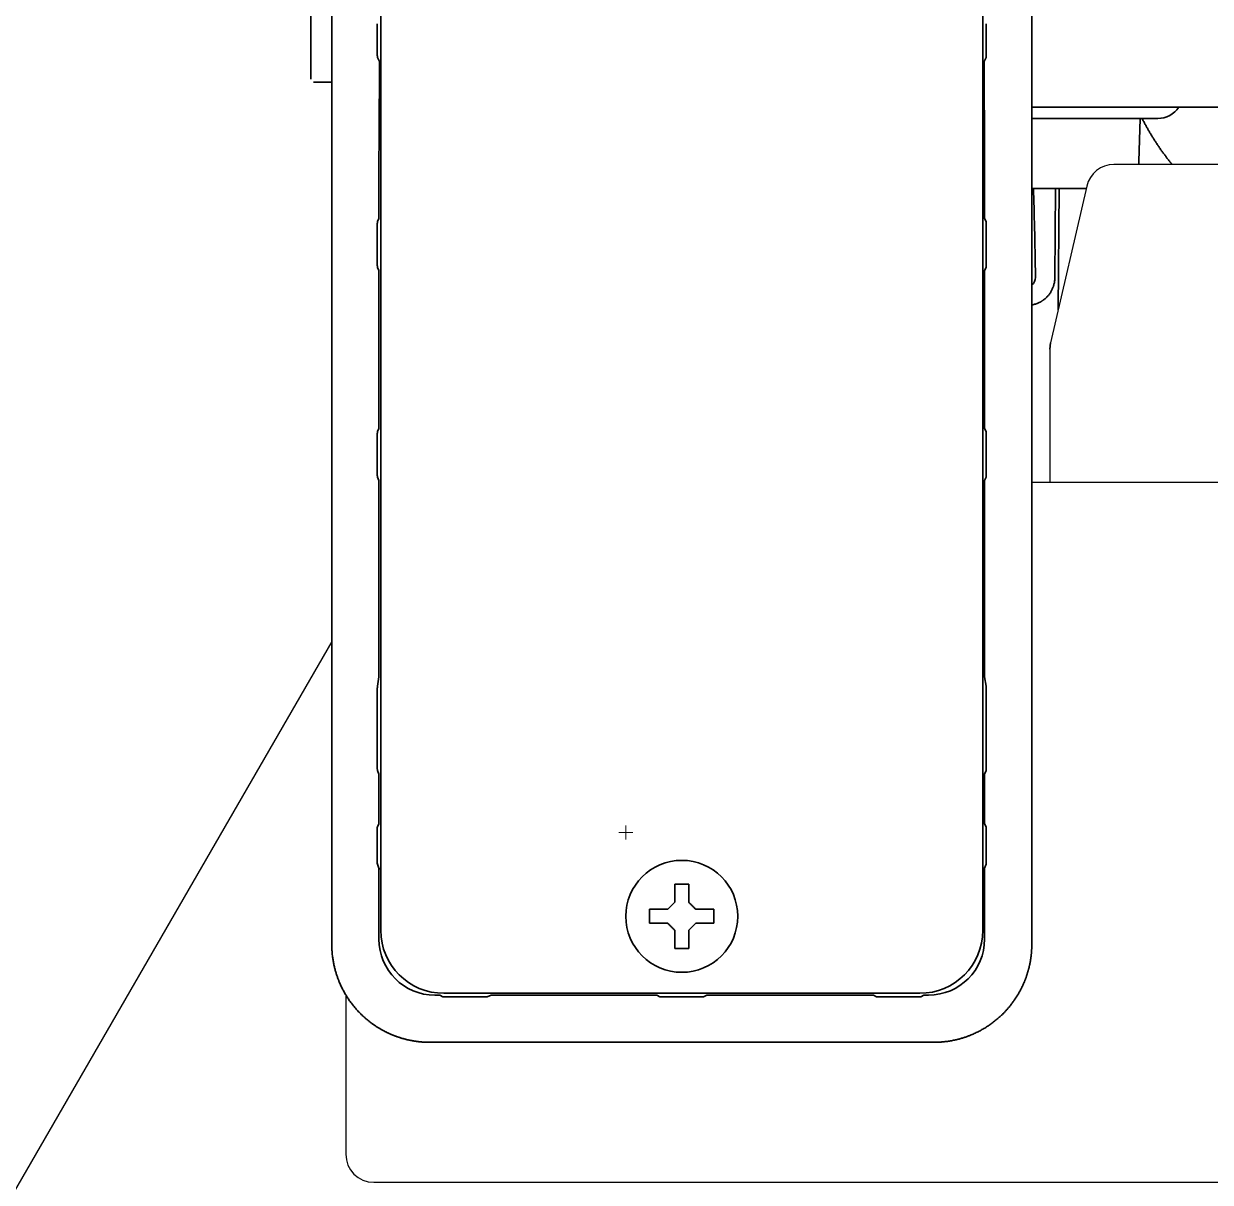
# Model space of a CAD drawing. Extents: x 5987 to 10491, y -672 to 3708.
# Drawn here: x 8351.1 to 8435.8, y 55 to 137.8 of the extents above; entities that cross this region are included whole.
import ezdxf

# ---------------------------------------------------------------- set-up
doc = ezdxf.new("R2010")
doc.units = 0
doc.header["$LTSCALE"] = 5
doc.layers.get('0').update_dxf_attribs({"linetype": 'CONTINUOUS', "lineweight": 0})
doc.layers.add('1', color=7, linetype='CONTINUOUS', true_color=0xffffff)
doc.layers.add('GEOM', color=7, linetype='CONTINUOUS')

msp = doc.modelspace()

# ---------------------------------------------------------------- linework, layer by layer
for p, q in [((8394.073, 80.526), (8394.073, 79.526)), ((8393.573, 80.026), (8394.573, 80.026))]:
    msp.add_line(p, q)
at = {"layer": '1', "color": 7, "linetype": 'Continuous', "lineweight": 35}
for p, q in [((8371.573, 969.026), (8371.573, 133.826)), ((8373.073, 132.855), (8373.073, 213.027)), ((8423.073, 132.854), (8423.073, 213.029)), ((8376.573, 212.027), (8376.573, 73.025)), ((8419.573, 73.025), (8419.573, 212.027)), ((8376.323, 137.796), (8376.323, 136.256)), ((8419.823, 136.256), (8419.823, 137.796)), ((8376.476, 135.096), (8376.327, 135.392)), ((8419.819, 135.392), (8419.67, 135.096)), ((8371.773, 133.626), (8373.073, 133.626)), ((8373.073, 128.889), (8373.073, 132.855)), ((8423.073, 132.854), (8423.073, 128.889)), ((8376.457, 130.965), (8376.462, 131.451)), ((8419.684, 131.451), (8419.688, 130.965)), ((9230.573, 131.826), (8423.081, 131.826)), ((8425.073, 131.026), (8423.073, 131.026)), ((8432.073, 131.026), (8425.073, 131.026)), ((8430.716, 127.956), (8430.823, 131.026)), ((8373.073, 72.023), (8373.073, 128.82)), ((8423.073, 128.82), (8423.073, 72.025)), ((8376.441, 123.887), (8376.441, 126.369)), ((8419.705, 126.369), (8419.705, 123.887)), ((8423.72, 126.026), (8423.073, 126.026)), ((8426.955, 126.026), (8423.72, 126.026)), ((8424.775, 126.026), (8424.719, 119.652)), ((8424.954, 117.352), (8425.029, 126.025)), ((8376.327, 123.66), (8376.441, 123.887)), ((8419.705, 123.887), (8419.819, 123.66)), ((8376.323, 122.796), (8376.323, 121.256)), ((8419.823, 121.256), (8419.823, 122.796)), ((8376.441, 120.165), (8376.327, 120.392)), ((8419.819, 120.392), (8419.705, 120.165)), ((8376.441, 108.887), (8376.441, 120.165)), ((8419.705, 120.165), (8419.705, 108.887)), ((8376.327, 108.66), (8376.441, 108.887)), ((8419.705, 108.887), (8419.819, 108.66)), ((8376.323, 107.796), (8376.323, 106.256)), ((8419.823, 106.256), (8419.823, 107.796)), ((8376.441, 105.165), (8376.327, 105.392)), ((8376.441, 91.126), (8376.441, 105.165)), ((8419.819, 105.392), (8419.705, 105.165)), ((8419.705, 105.165), (8419.705, 91.126)), ((8376.327, 90.476), (8376.441, 91.126)), ((8419.705, 91.126), (8419.819, 90.476)), ((8376.323, 89.611), (8376.323, 86.249)), ((8419.823, 86.249), (8419.823, 89.611)), ((8419.822, 86.013), (8419.819, 84.441)), ((8376.445, 84.174), (8376.327, 84.446)), ((8376.445, 84.174), (8376.445, 80.638)), ((8419.819, 84.441), (8419.701, 84.174)), ((8419.701, 80.638), (8419.701, 84.174)), ((8376.327, 80.43), (8376.445, 80.638)), ((8419.701, 80.638), (8419.819, 80.43)), ((8376.321, 78.551), (8376.321, 79.634)), ((8419.825, 79.634), (8419.825, 78.551)), ((8376.441, 77.468), (8376.327, 77.751)), ((8376.573, 77.373), (8376.441, 77.468)), ((8376.441, 72.394), (8376.441, 77.468)), ((8419.819, 77.751), (8419.701, 77.457)), ((8419.701, 72.398), (8419.701, 77.457)), ((8395.773, 74.026), (8395.773, 74.526)), ((8395.773, 73.526), (8395.773, 74.026)), ((8400.373, 74.526), (8400.373, 74.026)), ((8400.373, 74.026), (8400.373, 73.526)), ((8380.799, 68.394), (8380.441, 68.394)), ((8381.001, 68.28), (8380.799, 68.394)), ((8381.072, 68.526), (8415.074, 68.526)), ((8381.865, 68.276), (8383.31, 68.276)), ((8384.45, 68.394), (8384.174, 68.28)), ((8396.288, 68.394), (8384.45, 68.394)), ((8396.515, 68.28), (8396.288, 68.394)), ((8398.832, 68.274), (8397.314, 68.274)), ((8399.858, 68.394), (8399.631, 68.28)), ((8399.858, 68.394), (8411.77, 68.394)), ((8411.77, 68.394), (8411.972, 68.28)), ((8412.836, 68.276), (8414.281, 68.276)), ((8415.354, 68.398), (8415.145, 68.28)), ((8415.354, 68.398), (8415.701, 68.398)), ((8380.072, 65.026), (8416.077, 65.026))]:
    msp.add_line(p, q, dxfattribs=at)
msp.add_circle((8398.073, 74.026), 4, dxfattribs=at)
for centre, radius, start, end in [((8432.073, 132.826), 1.8, 270, 326.25013), ((8428.717, 128.026), 2, 351.80116, 358)]:
    msp.add_arc(centre, radius, start, end, dxfattribs=at)
for centre, major_axis, ratio, start_param, end_param in [((8376.428, 135.34), (0, 5.5), 0.008727, 3.926991, 4.667983), ((8419.718, 135.34), (0, 5.5), 0.008727, 1.615202, 2.356194), ((8376.498, 126.369), (0, 6.5), 0.008727, 0.785398, 1.570796), ((8419.648, 126.369), (0, 6.5), 0.008727, 4.712389, 5.497787), ((8372.405, 128.82), (0.026, 2), 0.333454, 4.734205, 4.751643), ((8372.406, 128.82), (0, 2), 0.333444, 4.712388, 4.729834), ((8423.74, 128.82), (-0.026, 2), 0.333401, 1.531547, 1.548987), ((8423.74, 128.82), (0, 2), 0.333484, 1.553351, 1.570796), ((8420.821, -97.905), (1.998, 228.931), 0.008731, 5.966889, 6.073879), ((8422.72, 119.653), (-0.622, 0), 0.999962, 2.17503, 3.159537), ((8376.327, 85.575), (0, 1), 0.004363, 1.117864, 2.575328), ((8376.327, 86.248), (0, 0.532), 0.008201, 1.567811, 2.028301), ((8419.819, 86.248), (0, 0.532), 0.008201, 4.254884, 4.715374), ((8376.327, 79.632), (0, 0.798), 0.008201, 0.014468, 1.567811), ((8419.819, 79.632), (0, 0.798), 0.008201, 4.715374, 6.268717), ((8376.327, 78.549), (0, 0.798), 0.008201, 1.567811, 3.121154), ((8419.819, 78.549), (0, 0.798), 0.008201, 3.162031, 4.715374), ((8376.946, 77.376), (-0.505, 0.092), 0.008941, 0.010307, 0.018986), ((8381.074, 73.027), (-3.183, -3.183), 0.999695, 5.497939, 7.068431), ((8380.441, 72.394), (2.829, 2.829), 0.999943, 2.356233, 3.926953), ((8415.701, 72.398), (2.829, -2.829), 0.999924, 5.497825, 7.068545), ((8397.314, 68.28), (0.799, 0), 0.008727, 3.159046, 4.712389), ((8398.832, 68.28), (0.799, 0), 0.008727, 4.712389, 6.265732)]:
    msp.add_ellipse(centre, major_axis=major_axis, ratio=ratio, start_param=start_param, end_param=end_param, dxfattribs=at)
at = {"layer": '1', "color": 7, "linetype": 'Continuous', "lineweight": 35, "extrusion": (0, -1.17146e-15, -1)}
msp.add_ellipse((8415.072, 73.027), major_axis=(3.183, -3.183), ratio=0.999695, start_param=5.497939, end_param=7.068431, dxfattribs=at)
at = {"layer": '1', "color": 7, "linetype": 'Continuous', "lineweight": 35}
for points, knots in [([(8376.327, 135.392), (8376.327, 135.4), (8376.327, 135.408), (8376.327, 135.423), (8376.327, 135.445), (8376.326, 135.499), (8376.326, 135.545), (8376.325, 135.608), (8376.325, 135.641), (8376.325, 135.691), (8376.325, 135.708), (8376.325, 135.743), (8376.324, 135.76), (8376.324, 135.813), (8376.324, 135.85), (8376.324, 135.926), (8376.323, 135.965), (8376.323, 136.046), (8376.323, 136.087), (8376.323, 136.17), (8376.323, 136.213), (8376.323, 136.256)], [0, 0, 0, 0, 0.03125, 0.03125, 0.0625, 0.125, 0.25, 0.25, 0.375, 0.375, 0.4375, 0.4375, 0.5, 0.5, 0.625, 0.625, 0.75, 0.75, 0.875, 0.875, 1, 1, 1, 1]), ([(8419.823, 136.256), (8419.823, 136.213), (8419.823, 136.17), (8419.823, 136.087), (8419.823, 136.046), (8419.822, 135.965), (8419.822, 135.926), (8419.822, 135.85), (8419.822, 135.813), (8419.821, 135.76), (8419.821, 135.743), (8419.821, 135.708), (8419.821, 135.691), (8419.821, 135.641), (8419.82, 135.608), (8419.82, 135.545), (8419.82, 135.499), (8419.819, 135.445), (8419.819, 135.423), (8419.819, 135.408), (8419.819, 135.4), (8419.819, 135.392)], [0, 0, 0, 0, 0.125, 0.125, 0.25, 0.25, 0.375, 0.375, 0.5, 0.5, 0.5625, 0.5625, 0.625, 0.625, 0.75, 0.75, 0.875, 0.9375, 0.96875, 0.96875, 1, 1, 1, 1]), ([(8376.323, 122.796), (8376.323, 122.839), (8376.323, 122.882), (8376.323, 122.965), (8376.323, 123.007), (8376.323, 123.088), (8376.324, 123.127), (8376.324, 123.202), (8376.324, 123.239), (8376.324, 123.292), (8376.325, 123.31), (8376.325, 123.344), (8376.325, 123.361), (8376.325, 123.411), (8376.325, 123.444), (8376.326, 123.507), (8376.326, 123.554), (8376.327, 123.607), (8376.327, 123.63), (8376.327, 123.645), (8376.327, 123.652), (8376.327, 123.66)], [0, 0, 0, 0, 0.125, 0.125, 0.25, 0.25, 0.375, 0.375, 0.5, 0.5, 0.5625, 0.5625, 0.625, 0.625, 0.75, 0.75, 0.875, 0.9375, 0.96875, 0.96875, 1, 1, 1, 1]), ([(8419.819, 123.66), (8419.819, 123.652), (8419.819, 123.645), (8419.819, 123.63), (8419.819, 123.607), (8419.82, 123.554), (8419.82, 123.507), (8419.82, 123.444), (8419.821, 123.411), (8419.821, 123.361), (8419.821, 123.344), (8419.821, 123.31), (8419.821, 123.292), (8419.822, 123.239), (8419.822, 123.202), (8419.822, 123.127), (8419.822, 123.088), (8419.823, 123.007), (8419.823, 122.965), (8419.823, 122.882), (8419.823, 122.839), (8419.823, 122.796)], [0, 0, 0, 0, 0.03125, 0.03125, 0.0625, 0.125, 0.25, 0.25, 0.375, 0.375, 0.4375, 0.4375, 0.5, 0.5, 0.625, 0.625, 0.75, 0.75, 0.875, 0.875, 1, 1, 1, 1]), ([(8376.327, 120.392), (8376.327, 120.4), (8376.327, 120.408), (8376.327, 120.423), (8376.327, 120.445), (8376.326, 120.499), (8376.326, 120.545), (8376.325, 120.608), (8376.325, 120.641), (8376.325, 120.691), (8376.325, 120.708), (8376.325, 120.743), (8376.324, 120.76), (8376.324, 120.813), (8376.324, 120.85), (8376.324, 120.926), (8376.323, 120.965), (8376.323, 121.046), (8376.323, 121.087), (8376.323, 121.17), (8376.323, 121.213), (8376.323, 121.256)], [0, 0, 0, 0, 0.03125, 0.03125, 0.0625, 0.125, 0.25, 0.25, 0.375, 0.375, 0.4375, 0.4375, 0.5, 0.5, 0.625, 0.625, 0.75, 0.75, 0.875, 0.875, 1, 1, 1, 1]), ([(8419.823, 121.256), (8419.823, 121.213), (8419.823, 121.17), (8419.823, 121.087), (8419.823, 121.046), (8419.822, 120.965), (8419.822, 120.926), (8419.822, 120.85), (8419.822, 120.813), (8419.821, 120.76), (8419.821, 120.743), (8419.821, 120.708), (8419.821, 120.691), (8419.821, 120.641), (8419.82, 120.608), (8419.82, 120.545), (8419.82, 120.499), (8419.819, 120.445), (8419.819, 120.423), (8419.819, 120.408), (8419.819, 120.4), (8419.819, 120.392)], [0, 0, 0, 0, 0.125, 0.125, 0.25, 0.25, 0.375, 0.375, 0.5, 0.5, 0.5625, 0.5625, 0.625, 0.625, 0.75, 0.75, 0.875, 0.9375, 0.96875, 0.96875, 1, 1, 1, 1]), ([(8424.719, 119.652), (8424.719, 119.652), (8424.719, 119.652), (8424.719, 119.652), (8424.719, 119.652), (8424.719, 119.651), (8424.719, 119.651), (8424.719, 119.65), (8424.719, 119.649), (8424.719, 119.647), (8424.719, 119.646), (8424.719, 119.642), (8424.719, 119.64), (8424.719, 119.632), (8424.719, 119.627), (8424.719, 119.612), (8424.718, 119.602), (8424.717, 119.572), (8424.716, 119.552), (8424.712, 119.493), (8424.708, 119.453), (8424.698, 119.374), (8424.692, 119.334), (8424.677, 119.256), (8424.659, 119.178), (8424.637, 119.101), (8424.619, 119.044), (8424.613, 119.025), (8424.6, 118.988), (8424.593, 118.969), (8424.557, 118.876), (8424.492, 118.733), (8424.41, 118.598), (8424.342, 118.5), (8424.319, 118.468), (8424.269, 118.405), (8424.244, 118.374), (8424.165, 118.285), (8424.054, 118.174), (8423.914, 118.063), (8423.832, 118.008), (8423.798, 117.986), (8423.781, 117.975), (8423.73, 117.944), (8423.696, 117.924), (8423.591, 117.868), (8423.448, 117.802), (8423.298, 117.754), (8423.201, 117.729), (8423.182, 117.724), (8423.143, 117.715), (8423.114, 117.709), (8423.085, 117.704), (8423.076, 117.702)], [0, 0, 0, 0, 0.000084, 0.000084, 0.000168, 0.000336, 0.000672, 0.000672, 0.001345, 0.001345, 0.002689, 0.002689, 0.005378, 0.005378, 0.010757, 0.010757, 0.021514, 0.021514, 0.043027, 0.043027, 0.086055, 0.086055, 0.129082, 0.129082, 0.17211, 0.215137, 0.215137, 0.236651, 0.236651, 0.258165, 0.258165, 0.34422, 0.430275, 0.430275, 0.473302, 0.473302, 0.51633, 0.51633, 0.602385, 0.68844, 0.709953, 0.709953, 0.731467, 0.731467, 0.774494, 0.774494, 0.860549, 0.946604, 0.946604, 0.968118, 0.968118, 0.989632, 1, 1, 1, 1]), ([(8376.323, 107.796), (8376.323, 107.839), (8376.323, 107.882), (8376.323, 107.965), (8376.323, 108.007), (8376.323, 108.088), (8376.324, 108.127), (8376.324, 108.202), (8376.324, 108.239), (8376.324, 108.292), (8376.325, 108.31), (8376.325, 108.344), (8376.325, 108.361), (8376.325, 108.411), (8376.325, 108.444), (8376.326, 108.507), (8376.326, 108.554), (8376.327, 108.607), (8376.327, 108.63), (8376.327, 108.645), (8376.327, 108.652), (8376.327, 108.66)], [0, 0, 0, 0, 0.125, 0.125, 0.25, 0.25, 0.375, 0.375, 0.5, 0.5, 0.5625, 0.5625, 0.625, 0.625, 0.75, 0.75, 0.875, 0.9375, 0.96875, 0.96875, 1, 1, 1, 1]), ([(8419.819, 108.66), (8419.819, 108.652), (8419.819, 108.645), (8419.819, 108.63), (8419.819, 108.607), (8419.82, 108.554), (8419.82, 108.507), (8419.82, 108.444), (8419.821, 108.411), (8419.821, 108.361), (8419.821, 108.344), (8419.821, 108.31), (8419.821, 108.292), (8419.822, 108.239), (8419.822, 108.202), (8419.822, 108.127), (8419.822, 108.088), (8419.823, 108.007), (8419.823, 107.965), (8419.823, 107.882), (8419.823, 107.839), (8419.823, 107.796)], [0, 0, 0, 0, 0.03125, 0.03125, 0.0625, 0.125, 0.25, 0.25, 0.375, 0.375, 0.4375, 0.4375, 0.5, 0.5, 0.625, 0.625, 0.75, 0.75, 0.875, 0.875, 1, 1, 1, 1]), ([(8376.327, 105.392), (8376.327, 105.4), (8376.327, 105.408), (8376.327, 105.423), (8376.327, 105.445), (8376.326, 105.499), (8376.326, 105.545), (8376.325, 105.608), (8376.325, 105.641), (8376.325, 105.691), (8376.325, 105.708), (8376.325, 105.743), (8376.324, 105.76), (8376.324, 105.813), (8376.324, 105.85), (8376.324, 105.926), (8376.323, 105.965), (8376.323, 106.046), (8376.323, 106.087), (8376.323, 106.17), (8376.323, 106.213), (8376.323, 106.256)], [0, 0, 0, 0, 0.03125, 0.03125, 0.0625, 0.125, 0.25, 0.25, 0.375, 0.375, 0.4375, 0.4375, 0.5, 0.5, 0.625, 0.625, 0.75, 0.75, 0.875, 0.875, 1, 1, 1, 1]), ([(8419.823, 106.256), (8419.823, 106.213), (8419.823, 106.17), (8419.823, 106.087), (8419.823, 106.046), (8419.822, 105.965), (8419.822, 105.926), (8419.822, 105.85), (8419.822, 105.813), (8419.821, 105.76), (8419.821, 105.743), (8419.821, 105.708), (8419.821, 105.691), (8419.821, 105.641), (8419.82, 105.608), (8419.82, 105.545), (8419.82, 105.499), (8419.819, 105.445), (8419.819, 105.423), (8419.819, 105.408), (8419.819, 105.4), (8419.819, 105.392)], [0, 0, 0, 0, 0.125, 0.125, 0.25, 0.25, 0.375, 0.375, 0.5, 0.5, 0.5625, 0.5625, 0.625, 0.625, 0.75, 0.75, 0.875, 0.9375, 0.96875, 0.96875, 1, 1, 1, 1]), ([(8376.323, 89.611), (8376.323, 89.654), (8376.323, 89.697), (8376.323, 89.78), (8376.323, 89.822), (8376.323, 89.903), (8376.324, 89.942), (8376.324, 90.018), (8376.324, 90.054), (8376.324, 90.107), (8376.325, 90.125), (8376.325, 90.159), (8376.325, 90.176), (8376.325, 90.227), (8376.325, 90.259), (8376.326, 90.323), (8376.326, 90.369), (8376.327, 90.423), (8376.327, 90.445), (8376.327, 90.46), (8376.327, 90.468), (8376.327, 90.476)], [0, 0, 0, 0, 0.125, 0.125, 0.25, 0.25, 0.375, 0.375, 0.5, 0.5, 0.5625, 0.5625, 0.625, 0.625, 0.75, 0.75, 0.875, 0.9375, 0.96875, 0.96875, 1, 1, 1, 1]), ([(8419.819, 90.476), (8419.819, 90.468), (8419.819, 90.46), (8419.819, 90.445), (8419.819, 90.423), (8419.82, 90.369), (8419.82, 90.323), (8419.82, 90.259), (8419.821, 90.227), (8419.821, 90.176), (8419.821, 90.159), (8419.821, 90.125), (8419.821, 90.107), (8419.822, 90.054), (8419.822, 90.018), (8419.822, 89.942), (8419.822, 89.903), (8419.823, 89.822), (8419.823, 89.78), (8419.823, 89.697), (8419.823, 89.654), (8419.823, 89.611)], [0, 0, 0, 0, 0.03125, 0.03125, 0.0625, 0.125, 0.25, 0.25, 0.375, 0.375, 0.4375, 0.4375, 0.5, 0.5, 0.625, 0.625, 0.75, 0.75, 0.875, 0.875, 1, 1, 1, 1]), ([(8376.327, 84.446), (8376.327, 84.446), (8376.327, 84.446), (8376.327, 84.447), (8376.327, 84.447), (8376.327, 84.449), (8376.327, 84.451), (8376.327, 84.455), (8376.327, 84.458), (8376.327, 84.466), (8376.327, 84.472), (8376.327, 84.489), (8376.327, 84.501), (8376.326, 84.536), (8376.326, 84.559), (8376.326, 84.631), (8376.325, 84.68), (8376.325, 84.731)], [0, 0, 0, 0, 0.006838, 0.006838, 0.014658, 0.014658, 0.030298, 0.030298, 0.061579, 0.061579, 0.12414, 0.12414, 0.249263, 0.249263, 0.499509, 0.499509, 1, 1, 1, 1]), ([(8398.573, 76.326), (8398.573, 76.123), (8398.573, 75.913), (8398.573, 75.588), (8398.573, 75.478), (8398.573, 75.255), (8398.573, 75.141), (8398.573, 75.026)], [0, 0, 0, 0, 0.5, 0.5, 0.75, 0.75, 1, 1, 1, 1]), ([(8395.773, 74.526), (8395.976, 74.526), (8396.186, 74.526), (8396.511, 74.526), (8396.621, 74.526), (8396.844, 74.526), (8396.958, 74.526), (8397.073, 74.526)], [0, 0, 0, 0, 0.5, 0.5, 0.75, 0.75, 1, 1, 1, 1]), ([(8397.573, 71.726), (8397.573, 71.929), (8397.573, 72.139), (8397.573, 72.464), (8397.573, 72.574), (8397.573, 72.797), (8397.573, 72.911), (8397.573, 73.026)], [0, 0, 0, 0, 0.5, 0.5, 0.75, 0.75, 1, 1, 1, 1]), ([(8400.373, 73.526), (8400.17, 73.526), (8399.96, 73.526), (8399.635, 73.526), (8399.525, 73.526), (8399.302, 73.526), (8399.188, 73.526), (8399.073, 73.526)], [0, 0, 0, 0, 0.5, 0.5, 0.75, 0.75, 1, 1, 1, 1]), ([(8373.073, 72.022), (8373.073, 72.022), (8373.073, 72.022), (8373.073, 72.021), (8373.073, 72.021), (8373.073, 72.02), (8373.073, 72.02), (8373.073, 72.019), (8373.073, 72.018), (8373.073, 72.017), (8373.073, 72.015), (8373.073, 72.014), (8373.073, 72.012), (8373.073, 72.01), (8373.073, 72.008), (8373.073, 72.006), (8373.073, 72.004), (8373.073, 72.001), (8373.073, 71.999), (8373.073, 71.996), (8373.073, 71.993), (8373.073, 71.99), (8373.073, 71.987), (8373.073, 71.983), (8373.073, 71.98), (8373.073, 71.976), (8373.073, 71.972), (8373.073, 71.968), (8373.073, 71.964), (8373.073, 71.959), (8373.073, 71.955), (8373.073, 71.95), (8373.073, 71.945), (8373.073, 71.94), (8373.074, 71.935), (8373.074, 71.93), (8373.074, 71.925), (8373.074, 71.919), (8373.074, 71.913), (8373.074, 71.907), (8373.074, 71.901), (8373.074, 71.895), (8373.074, 71.888), (8373.074, 71.882), (8373.075, 71.875), (8373.075, 71.868), (8373.075, 71.861), (8373.075, 71.854), (8373.075, 71.847), (8373.075, 71.839), (8373.076, 71.832), (8373.076, 71.824), (8373.076, 71.816), (8373.076, 71.808), (8373.077, 71.799), (8373.077, 71.791), (8373.077, 71.782), (8373.077, 71.774), (8373.078, 71.765), (8373.078, 71.756), (8373.079, 71.746), (8373.079, 71.737), (8373.079, 71.727), (8373.08, 71.718), (8373.08, 71.708), (8373.081, 71.698), (8373.081, 71.688), (8373.082, 71.677), (8373.082, 71.667), (8373.083, 71.656), (8373.083, 71.645), (8373.084, 71.634), (8373.084, 71.623), (8373.085, 71.612), (8373.086, 71.601), (8373.087, 71.589), (8373.087, 71.577), (8373.088, 71.565), (8373.089, 71.553), (8373.09, 71.541), (8373.091, 71.529), (8373.091, 71.516), (8373.092, 71.504), (8373.093, 71.491), (8373.094, 71.478), (8373.095, 71.465), (8373.096, 71.451), (8373.098, 71.438), (8373.099, 71.424), (8373.1, 71.411), (8373.101, 71.397), (8373.102, 71.383), (8373.113, 71.269), (8373.137, 71.062), (8373.185, 70.768), (8373.241, 70.49), (8373.305, 70.229), (8373.375, 69.985), (8373.449, 69.757), (8373.525, 69.546), (8373.616, 69.316), (8373.728, 69.063), (8373.865, 68.785), (8374.013, 68.515), (8374.173, 68.253), (8374.343, 67.999), (8374.524, 67.754), (8374.714, 67.517), (8374.914, 67.29), (8375.072, 67.125), (8375.183, 67.015), (8375.243, 66.957), (8375.304, 66.9), (8375.365, 66.844), (8375.427, 66.789), (8375.489, 66.734), (8375.552, 66.68), (8375.616, 66.626), (8375.681, 66.574), (8375.746, 66.522), (8375.812, 66.471), (8375.878, 66.421), (8375.945, 66.371), (8376.012, 66.323), (8376.08, 66.275), (8376.149, 66.228), (8376.218, 66.181), (8376.288, 66.136), (8376.358, 66.092), (8376.429, 66.048), (8376.5, 66.005), (8376.572, 65.963), (8376.645, 65.922), (8376.717, 65.881), (8376.791, 65.842), (8376.864, 65.803), (8376.938, 65.766), (8377.013, 65.729), (8377.088, 65.693), (8377.164, 65.658), (8377.24, 65.624), (8377.316, 65.591), (8377.393, 65.558), (8377.47, 65.527), (8377.547, 65.497), (8377.625, 65.467), (8377.703, 65.439), (8377.781, 65.411), (8377.86, 65.384), (8377.939, 65.358), (8378.019, 65.333), (8378.098, 65.309), (8378.178, 65.287), (8378.259, 65.265), (8378.339, 65.243), (8378.42, 65.223), (8378.501, 65.204), (8378.582, 65.186), (8378.664, 65.169), (8378.745, 65.153), (8378.827, 65.137), (8378.909, 65.123), (8378.991, 65.11), (8379.073, 65.097), (8379.156, 65.086), (8379.238, 65.076), (8379.321, 65.066), (8379.404, 65.058), (8379.487, 65.05), (8379.57, 65.044), (8379.653, 65.038), (8379.736, 65.034), (8379.819, 65.03), (8379.902, 65.028), (8379.985, 65.026), (8380.041, 65.026), (8380.069, 65.026)], [0, 0, 0, 0, 0.000013, 0.000039, 0.000078, 0.000132, 0.000199, 0.00028, 0.000376, 0.000486, 0.00061, 0.000749, 0.000902, 0.001069, 0.00125, 0.001446, 0.001656, 0.00188, 0.002119, 0.002372, 0.002639, 0.002921, 0.003217, 0.003527, 0.003852, 0.004191, 0.004544, 0.004912, 0.005294, 0.00569, 0.006101, 0.006526, 0.006965, 0.007419, 0.007887, 0.008369, 0.008866, 0.009377, 0.009903, 0.010442, 0.010996, 0.011565, 0.012148, 0.012745, 0.013356, 0.013982, 0.014622, 0.015276, 0.015945, 0.016628, 0.017326, 0.018038, 0.018764, 0.019504, 0.020259, 0.021029, 0.021812, 0.02261, 0.023422, 0.024249, 0.02509, 0.025945, 0.026815, 0.027698, 0.028597, 0.029509, 0.030436, 0.031378, 0.032333, 0.033303, 0.034288, 0.035286, 0.036299, 0.037327, 0.038368, 0.039425, 0.040495, 0.04158, 0.042679, 0.043792, 0.04492, 0.046062, 0.047219, 0.048389, 0.049575, 0.050774, 0.051988, 0.053216, 0.054459, 0.055715, 0.056987, 0.058272, 0.059572, 0.088062, 0.115205, 0.141001, 0.165449, 0.18855, 0.210304, 0.230711, 0.24977, 0.278017, 0.306159, 0.334195, 0.362127, 0.389953, 0.417675, 0.445291, 0.472803, 0.50021, 0.507781, 0.515353, 0.522924, 0.530496, 0.538068, 0.545639, 0.553211, 0.560783, 0.568354, 0.575926, 0.583498, 0.591069, 0.598641, 0.606213, 0.613785, 0.621356, 0.628928, 0.6365, 0.644072, 0.651644, 0.659216, 0.666788, 0.67436, 0.681932, 0.689504, 0.697076, 0.704648, 0.71222, 0.719792, 0.727364, 0.734936, 0.742509, 0.750081, 0.757653, 0.765226, 0.772798, 0.780371, 0.787943, 0.795516, 0.803089, 0.810661, 0.818234, 0.825807, 0.83338, 0.840953, 0.848526, 0.856099, 0.863672, 0.871245, 0.878818, 0.886392, 0.893965, 0.901538, 0.909112, 0.916685, 0.924259, 0.931833, 0.939407, 0.946981, 0.954555, 0.962129, 0.969703, 0.977277, 0.984851, 0.992426, 1, 1, 1, 1]), ([(8416.077, 65.026), (8416.077, 65.026), (8416.077, 65.026), (8416.078, 65.026), (8416.078, 65.026), (8416.079, 65.026), (8416.079, 65.026), (8416.08, 65.026), (8416.081, 65.026), (8416.082, 65.026), (8416.084, 65.026), (8416.085, 65.026), (8416.087, 65.026), (8416.089, 65.026), (8416.091, 65.026), (8416.093, 65.026), (8416.095, 65.026), (8416.098, 65.026), (8416.1, 65.026), (8416.103, 65.026), (8416.106, 65.026), (8416.109, 65.026), (8416.112, 65.026), (8416.116, 65.026), (8416.119, 65.026), (8416.123, 65.026), (8416.127, 65.026), (8416.131, 65.026), (8416.135, 65.026), (8416.14, 65.026), (8416.144, 65.027), (8416.149, 65.027), (8416.154, 65.027), (8416.159, 65.027), (8416.164, 65.027), (8416.169, 65.027), (8416.174, 65.027), (8416.18, 65.027), (8416.186, 65.027), (8416.192, 65.027), (8416.198, 65.027), (8416.204, 65.027), (8416.211, 65.027), (8416.217, 65.028), (8416.224, 65.028), (8416.231, 65.028), (8416.238, 65.028), (8416.245, 65.028), (8416.252, 65.028), (8416.26, 65.029), (8416.267, 65.029), (8416.275, 65.029), (8416.283, 65.029), (8416.291, 65.03), (8416.3, 65.03), (8416.308, 65.03), (8416.317, 65.03), (8416.325, 65.031), (8416.334, 65.031), (8416.343, 65.031), (8416.353, 65.032), (8416.362, 65.032), (8416.372, 65.032), (8416.381, 65.033), (8416.391, 65.033), (8416.401, 65.034), (8416.411, 65.034), (8416.422, 65.035), (8416.432, 65.035), (8416.443, 65.036), (8416.454, 65.036), (8416.465, 65.037), (8416.476, 65.038), (8416.487, 65.038), (8416.498, 65.039), (8416.51, 65.04), (8416.522, 65.04), (8416.534, 65.041), (8416.546, 65.042), (8416.558, 65.043), (8416.57, 65.044), (8416.583, 65.045), (8416.595, 65.046), (8416.608, 65.047), (8416.621, 65.048), (8416.634, 65.049), (8416.648, 65.05), (8416.661, 65.051), (8416.675, 65.052), (8416.688, 65.053), (8416.702, 65.054), (8416.716, 65.056), (8416.83, 65.066), (8417.037, 65.09), (8417.332, 65.138), (8417.609, 65.194), (8417.87, 65.259), (8418.114, 65.328), (8418.342, 65.402), (8418.553, 65.478), (8418.783, 65.569), (8419.036, 65.681), (8419.314, 65.818), (8419.584, 65.966), (8419.846, 66.126), (8420.1, 66.296), (8420.345, 66.477), (8420.582, 66.667), (8420.809, 66.867), (8420.974, 67.025), (8421.084, 67.136), (8421.142, 67.196), (8421.199, 67.257), (8421.255, 67.318), (8421.311, 67.38), (8421.365, 67.442), (8421.419, 67.506), (8421.473, 67.57), (8421.525, 67.634), (8421.577, 67.699), (8421.628, 67.765), (8421.678, 67.831), (8421.728, 67.898), (8421.777, 67.966), (8421.824, 68.034), (8421.871, 68.102), (8421.918, 68.171), (8421.963, 68.241), (8422.008, 68.311), (8422.051, 68.382), (8422.094, 68.454), (8422.136, 68.525), (8422.177, 68.598), (8422.218, 68.67), (8422.257, 68.744), (8422.296, 68.817), (8422.333, 68.892), (8422.37, 68.966), (8422.406, 69.041), (8422.441, 69.117), (8422.475, 69.193), (8422.508, 69.269), (8422.541, 69.346), (8422.572, 69.423), (8422.602, 69.5), (8422.632, 69.578), (8422.661, 69.656), (8422.688, 69.735), (8422.715, 69.813), (8422.741, 69.893), (8422.766, 69.972), (8422.79, 70.052), (8422.813, 70.132), (8422.835, 70.212), (8422.856, 70.292), (8422.876, 70.373), (8422.895, 70.454), (8422.913, 70.535), (8422.93, 70.617), (8422.946, 70.698), (8422.962, 70.78), (8422.976, 70.862), (8422.989, 70.944), (8423.002, 71.027), (8423.013, 71.109), (8423.023, 71.192), (8423.033, 71.274), (8423.041, 71.357), (8423.049, 71.44), (8423.055, 71.523), (8423.061, 71.606), (8423.065, 71.689), (8423.069, 71.772), (8423.071, 71.855), (8423.073, 71.939), (8423.073, 71.994), (8423.073, 72.022)], [0, 0, 0, 0, 0.000013, 0.000039, 0.000078, 0.000132, 0.000199, 0.00028, 0.000376, 0.000486, 0.00061, 0.000749, 0.000902, 0.001069, 0.00125, 0.001446, 0.001656, 0.00188, 0.002119, 0.002372, 0.002639, 0.002921, 0.003217, 0.003527, 0.003852, 0.004191, 0.004544, 0.004912, 0.005294, 0.00569, 0.006101, 0.006526, 0.006965, 0.007419, 0.007887, 0.008369, 0.008866, 0.009377, 0.009903, 0.010442, 0.010996, 0.011565, 0.012148, 0.012745, 0.013356, 0.013982, 0.014622, 0.015276, 0.015945, 0.016628, 0.017326, 0.018038, 0.018764, 0.019504, 0.020259, 0.021029, 0.021812, 0.02261, 0.023422, 0.024249, 0.02509, 0.025945, 0.026815, 0.027698, 0.028597, 0.029509, 0.030436, 0.031378, 0.032333, 0.033303, 0.034288, 0.035286, 0.036299, 0.037327, 0.038368, 0.039425, 0.040495, 0.04158, 0.042679, 0.043792, 0.04492, 0.046062, 0.047219, 0.048389, 0.049575, 0.050774, 0.051988, 0.053216, 0.054459, 0.055715, 0.056987, 0.058272, 0.059572, 0.088062, 0.115205, 0.141001, 0.165449, 0.18855, 0.210304, 0.230711, 0.24977, 0.278017, 0.306159, 0.334195, 0.362127, 0.389953, 0.417675, 0.445291, 0.472803, 0.50021, 0.507781, 0.515353, 0.522924, 0.530496, 0.538068, 0.545639, 0.553211, 0.560783, 0.568354, 0.575926, 0.583498, 0.591069, 0.598641, 0.606213, 0.613785, 0.621356, 0.628928, 0.6365, 0.644072, 0.651644, 0.659216, 0.666788, 0.67436, 0.681932, 0.689504, 0.697076, 0.704648, 0.71222, 0.719792, 0.727364, 0.734936, 0.742509, 0.750081, 0.757653, 0.765226, 0.772798, 0.780371, 0.787943, 0.795516, 0.803089, 0.810661, 0.818234, 0.825807, 0.83338, 0.840953, 0.848526, 0.856099, 0.863672, 0.871245, 0.878818, 0.886392, 0.893965, 0.901538, 0.909112, 0.916685, 0.924259, 0.931833, 0.939407, 0.946981, 0.954555, 0.962129, 0.969703, 0.977277, 0.984851, 0.992426, 1, 1, 1, 1]), ([(8381.865, 68.276), (8381.822, 68.276), (8381.779, 68.276), (8381.696, 68.276), (8381.655, 68.276), (8381.573, 68.277), (8381.534, 68.277), (8381.459, 68.277), (8381.422, 68.277), (8381.369, 68.278), (8381.352, 68.278), (8381.317, 68.278), (8381.3, 68.278), (8381.25, 68.278), (8381.217, 68.279), (8381.154, 68.279), (8381.107, 68.28), (8381.054, 68.28), (8381.031, 68.28), (8381.016, 68.28), (8381.009, 68.28), (8381.001, 68.28)], [0, 0, 0, 0, 0.125, 0.125, 0.25, 0.25, 0.375, 0.375, 0.5, 0.5, 0.5625, 0.5625, 0.625, 0.625, 0.75, 0.75, 0.875, 0.9375, 0.96875, 0.96875, 1, 1, 1, 1]), ([(8384.174, 68.28), (8384.166, 68.28), (8384.159, 68.28), (8384.144, 68.28), (8384.121, 68.28), (8384.068, 68.28), (8384.021, 68.279), (8383.958, 68.279), (8383.925, 68.278), (8383.875, 68.278), (8383.858, 68.278), (8383.824, 68.278), (8383.806, 68.278), (8383.753, 68.277), (8383.716, 68.277), (8383.641, 68.277), (8383.602, 68.277), (8383.521, 68.276), (8383.479, 68.276), (8383.396, 68.276), (8383.353, 68.276), (8383.31, 68.276)], [0, 0, 0, 0, 0.03125, 0.03125, 0.0625, 0.125, 0.25, 0.25, 0.375, 0.375, 0.4375, 0.4375, 0.5, 0.5, 0.625, 0.625, 0.75, 0.75, 0.875, 0.875, 1, 1, 1, 1]), ([(8412.836, 68.276), (8412.792, 68.276), (8412.75, 68.276), (8412.666, 68.276), (8412.625, 68.276), (8412.544, 68.277), (8412.505, 68.277), (8412.43, 68.277), (8412.393, 68.277), (8412.34, 68.278), (8412.322, 68.278), (8412.288, 68.278), (8412.271, 68.278), (8412.22, 68.278), (8412.188, 68.279), (8412.125, 68.279), (8412.078, 68.28), (8412.025, 68.28), (8412.002, 68.28), (8411.987, 68.28), (8411.98, 68.28), (8411.972, 68.28)], [0, 0, 0, 0, 0.125, 0.125, 0.25, 0.25, 0.375, 0.375, 0.5, 0.5, 0.5625, 0.5625, 0.625, 0.625, 0.75, 0.75, 0.875, 0.9375, 0.96875, 0.96875, 1, 1, 1, 1]), ([(8415.145, 68.28), (8415.137, 68.28), (8415.129, 68.28), (8415.114, 68.28), (8415.092, 68.28), (8415.038, 68.28), (8414.992, 68.279), (8414.929, 68.279), (8414.896, 68.278), (8414.846, 68.278), (8414.829, 68.278), (8414.794, 68.278), (8414.777, 68.278), (8414.724, 68.277), (8414.687, 68.277), (8414.612, 68.277), (8414.573, 68.277), (8414.491, 68.276), (8414.45, 68.276), (8414.367, 68.276), (8414.324, 68.276), (8414.281, 68.276)], [0, 0, 0, 0, 0.03125, 0.03125, 0.0625, 0.125, 0.25, 0.25, 0.375, 0.375, 0.4375, 0.4375, 0.5, 0.5, 0.625, 0.625, 0.75, 0.75, 0.875, 0.875, 1, 1, 1, 1])]:
    msp.add_open_spline(points, degree=3, knots=knots, dxfattribs=at)
msp.add_rational_spline([(8430.955, 131.024), (8431.398, 130.149), (8431.904, 129.307), (8432.472, 128.503), (8433.097, 127.741)], [0.540428244463, 0.537429873237, 0.535499569318, 0.534637332705, 0.534843163399], degree=4, dxfattribs=at)
for points in [[(8397.573, 75.026), (8397.573, 75.08), (8397.573, 75.188), (8397.573, 75.35), (8397.573, 75.509), (8397.573, 75.664), (8397.573, 75.816), (8397.573, 75.973), (8397.573, 76.139), (8397.573, 76.262), (8397.573, 76.326)], [(8397.573, 76.326), (8397.74, 76.326), (8398.073, 76.326), (8398.406, 76.326), (8398.573, 76.326)], [(8397.073, 74.526), (8397.097, 74.55), (8397.144, 74.597), (8397.216, 74.669), (8397.287, 74.74), (8397.358, 74.812), (8397.43, 74.883), (8397.501, 74.955), (8397.549, 75.002), (8397.573, 75.026)], [(8398.573, 75.026), (8398.599, 75), (8398.65, 74.949), (8398.724, 74.875), (8398.796, 74.803), (8398.866, 74.733), (8398.935, 74.664), (8399.004, 74.595), (8399.05, 74.549), (8399.073, 74.526)], [(8399.073, 74.526), (8399.127, 74.526), (8399.235, 74.526), (8399.397, 74.526), (8399.556, 74.526), (8399.711, 74.526), (8399.863, 74.526), (8400.019, 74.526), (8400.186, 74.526), (8400.309, 74.526), (8400.373, 74.526)], [(8397.073, 73.526), (8397.019, 73.526), (8396.911, 73.526), (8396.749, 73.526), (8396.59, 73.526), (8396.435, 73.526), (8396.283, 73.526), (8396.126, 73.526), (8395.96, 73.526), (8395.837, 73.526), (8395.773, 73.526)], [(8397.573, 73.026), (8397.547, 73.052), (8397.496, 73.103), (8397.422, 73.177), (8397.35, 73.249), (8397.28, 73.319), (8397.211, 73.388), (8397.142, 73.457), (8397.096, 73.503), (8397.073, 73.526)], [(8399.073, 73.526), (8399.049, 73.502), (8399.002, 73.455), (8398.93, 73.384), (8398.859, 73.312), (8398.787, 73.241), (8398.716, 73.169), (8398.644, 73.098), (8398.597, 73.05), (8398.573, 73.026)], [(8398.573, 73.026), (8398.573, 72.972), (8398.573, 72.864), (8398.573, 72.702), (8398.573, 72.543), (8398.573, 72.388), (8398.573, 72.236), (8398.573, 72.08), (8398.573, 71.913), (8398.573, 71.79), (8398.573, 71.726)], [(8398.573, 71.726), (8398.406, 71.726), (8398.073, 71.726), (8397.74, 71.726), (8397.573, 71.726)]]:
    msp.add_open_spline(points, degree=3, dxfattribs=at)
at = {"layer": 'GEOM', "color": 7, "linetype": 'Continuous'}
for p, q in [((8445.288, 127.741), (8428.942, 127.741)), ((8426.993, 126.191), (8424.409, 114.994)), ((8424.409, 114.994), (8424.358, 114.544)), ((8424.358, 114.544), (8424.409, 114.994)), ((8424.358, 114.544), (8424.358, 105.026)), ((8445.073, 105.026), (8423.073, 105.026)), ((8373.073, 93.653), (7954.422, -631.471)), ((8374.073, 68.418), (8374.073, 57.026)), ((8376.073, 55.026), (9230.073, 55.026))]:
    msp.add_line(p, q, dxfattribs=at)
for centre, start, end in [((8428.942, 125.741), 90.00694, 166.99844), ((8428.942, 125.741), 90.00694, 166.99844), ((8376.073, 57.026), 180, 270)]:
    msp.add_arc(centre, 2, start, end, dxfattribs=at)

doc.saveas('drawing.dxf')
